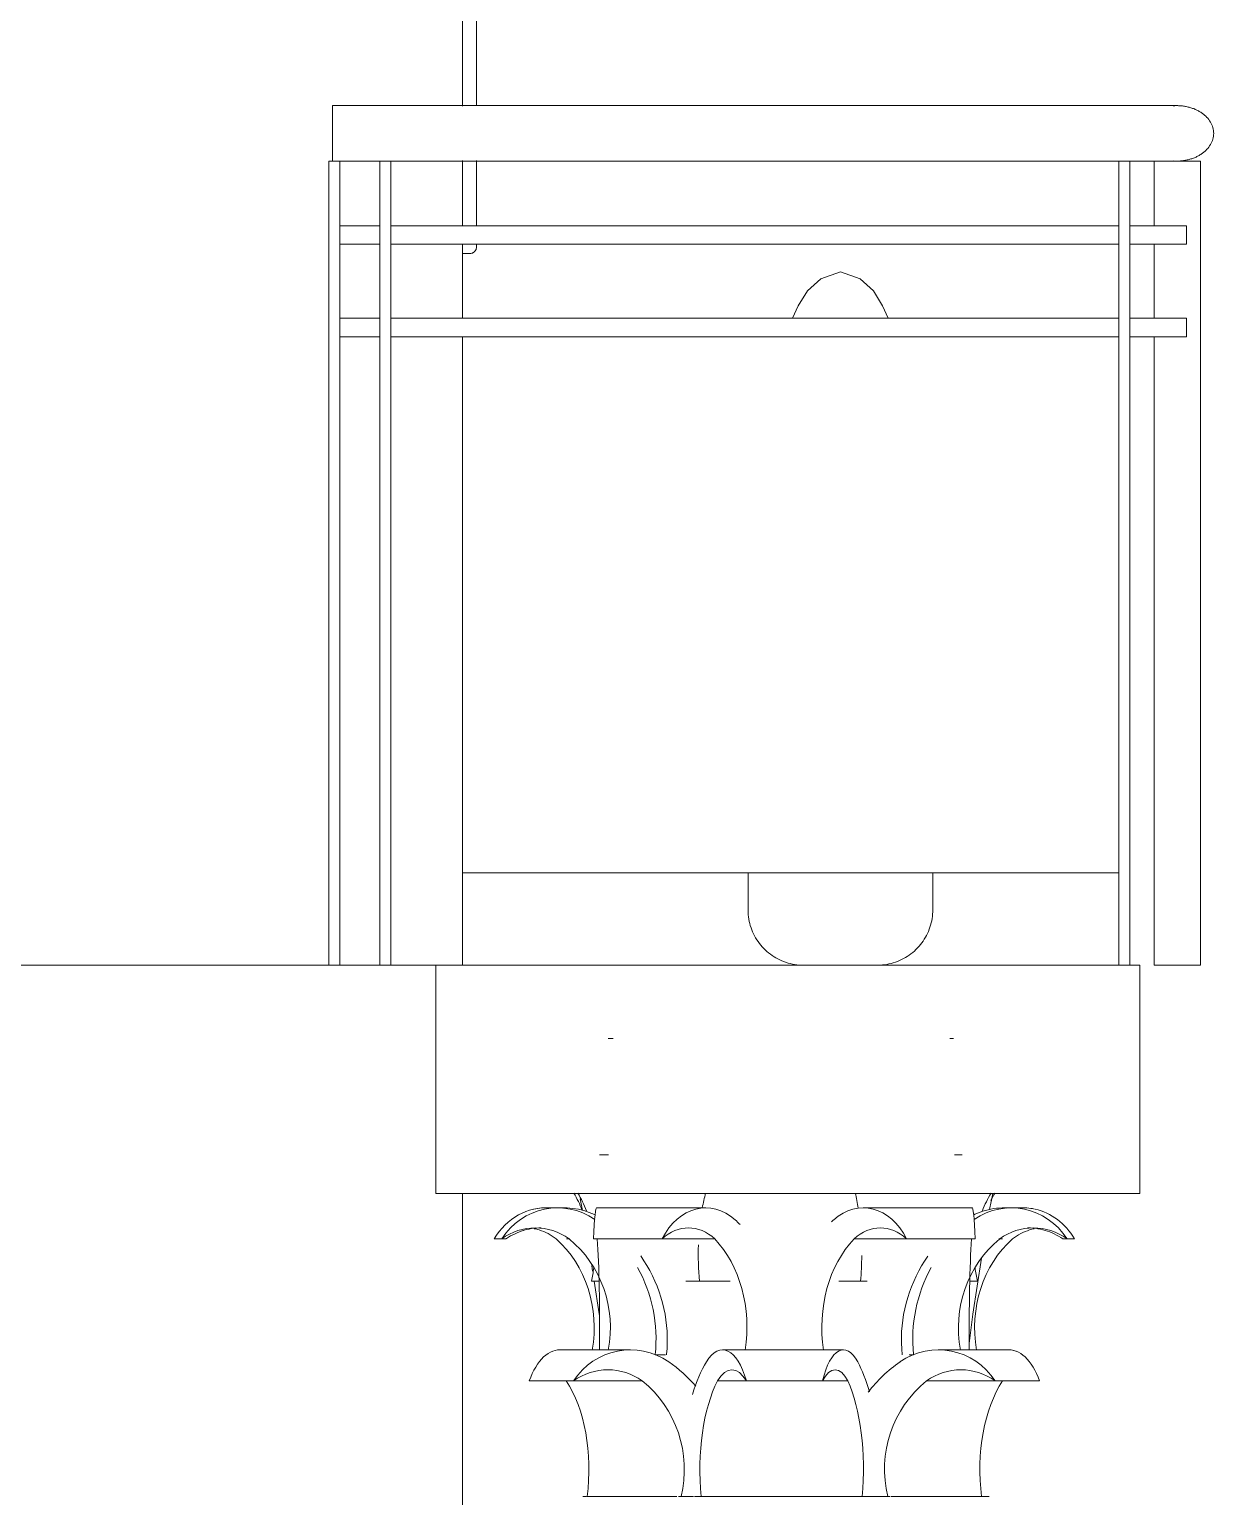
# Model space of a CAD drawing. Header units: inches. Extents: x -657 to 218, y -22 to 381.
# Drawn here: x 104 to 154.5, y 97.4 to 159.9 of the extents above; entities that cross this region are included whole.
import ezdxf

# ---------------------------------------------------------------- set-up
doc = ezdxf.new("R2010")
doc.units = ezdxf.units.IN
doc.header["$MEASUREMENT"] = 0
for name, color, linetype, lineweight in [('A-COLS', 52, 'Continuous', 9), ('A-FLOR', 192, 'Continuous', 9), ('A-FLOR-HRAL', 11, 'Continuous', 9), ('A-GENM', 13, 'Continuous', 9), ('A-GLAZ', 151, 'Continuous', 9), ('A-WALL', 113, 'Continuous', 9)]:
    doc.layers.add(name, color=color, linetype=linetype, lineweight=lineweight)

# ---------------------------------------------------------------- blocks, each defined once
blk = doc.blocks.new('Blocks_Concrete Vase with Orbifolia Prayer Plant_F01327EN - Orbifolia Prayer Plant-V38-Section 2')
at = {"layer": 'A-GENM', "flags": 128}
for points in [[(136.998, 120), (136.904, 120.002), (136.81, 120.008), (136.716, 120.017), (136.622, 120.03), (136.529, 120.047), (136.437, 120.068), (136.346, 120.092), (136.255, 120.12), (136.166, 120.151), (136.079, 120.186), (135.992, 120.225), (135.908, 120.267), (135.825, 120.312), (135.744, 120.361), (135.665, 120.413), (135.588, 120.467), (135.513, 120.525), (135.441, 120.586), (135.371, 120.65), (135.304, 120.716), (135.239, 120.786), (135.178, 120.857), (135.119, 120.931), (135.063, 121.007), (135.011, 121.086), (134.961, 121.166), (134.915, 121.249), (134.872, 121.333), (134.833, 121.419), (134.797, 121.506), (134.764, 121.595), (134.735, 121.685), (134.71, 121.776), (134.689, 121.868), (134.671, 121.961), (134.656, 122.054), (134.646, 122.148), (134.639, 122.242), (134.636, 122.337)], [(142.51, 122.362), (142.508, 122.268), (142.503, 122.173), (142.493, 122.079), (142.48, 121.986), (142.463, 121.893), (142.443, 121.801), (142.418, 121.709), (142.39, 121.619), (142.359, 121.53), (142.324, 121.442), (142.285, 121.356), (142.243, 121.271), (142.198, 121.188), (142.149, 121.107), (142.098, 121.028), (142.043, 120.952), (141.985, 120.877), (141.924, 120.805), (141.86, 120.735), (141.794, 120.668), (141.725, 120.603), (141.653, 120.542), (141.579, 120.483), (141.503, 120.427), (141.424, 120.374), (141.344, 120.325), (141.261, 120.279), (141.177, 120.236), (141.091, 120.197), (141.004, 120.161), (140.915, 120.128), (140.825, 120.099), (140.734, 120.074), (140.642, 120.052), (140.55, 120.034), (140.456, 120.02), (140.362, 120.01), (140.268, 120.003), (140.174, 120)]]:
    blk.add_lwpolyline(points, dxfattribs=at)
blk = doc.blocks.new('Railing - 50 x 12mm-V39-Section 2')
at = {"layer": 'A-FLOR-HRAL'}
for p, q in [((119.417, 154.252), (118.945, 154.252)), ((118.945, 154.252), (118.945, 120)), ((119.417, 120), (119.417, 154.252)), ((118.945, 120), (119.417, 120))]:
    blk.add_line(p, q, dxfattribs=at)
blk = doc.blocks.new('Railing - 800mm-V40-Section 2')
at = {"layer": 'A-FLOR-HRAL'}
blk.add_line((122.476, 123.937), (150.441, 123.937), dxfattribs=at)
blk = doc.blocks.new('Railing - 50 x 12mm-V41-Section 2')
at = {"layer": 'A-FLOR-HRAL'}
for p, q in [((151.945, 151.496), (151.945, 154.252)), ((151.945, 154.252), (153.913, 154.252)), ((153.913, 154.252), (153.913, 120)), ((151.945, 147.559), (151.945, 150.709)), ((151.945, 120), (151.945, 146.772)), ((153.913, 120), (151.945, 120))]:
    blk.add_line(p, q, dxfattribs=at)
blk = doc.blocks.new('Railing - Railing-581366-Section 2')
at = {"layer": 'A-FLOR-HRAL'}
for p, q in [((117.244, 151.496), (118.945, 151.496)), ((119.417, 151.496), (150.441, 151.496)), ((150.913, 151.496), (153.323, 151.496)), ((153.323, 151.496), (153.323, 150.709)), ((117.244, 150.709), (118.945, 150.709)), ((119.417, 150.709), (150.441, 150.709)), ((150.913, 150.709), (153.323, 150.709)), ((117.244, 147.559), (118.945, 147.559)), ((119.417, 147.559), (150.441, 147.559)), ((150.913, 147.559), (153.323, 147.559)), ((153.323, 147.559), (153.323, 146.772)), ((117.244, 146.772), (118.945, 146.772)), ((119.417, 146.772), (150.441, 146.772)), ((150.913, 146.772), (153.323, 146.772))]:
    blk.add_line(p, q, dxfattribs=at)
for name, p in [('Railing - 50 x 12mm-V39-Section 2', (-2.173, 0)), ('Railing - 50 x 12mm-V39-Section 2', (0, 0)), ('Railing - 50 x 12mm-V39-Section 2', (31.496, 0)), ('Railing - 50 x 12mm-V41-Section 2', (0, 0)), ('Railing - 800mm-V40-Section 2', (0, 0))]:
    blk.add_blockref(name, p)
blk = doc.blocks.new('Top Rail Type - Top Rail_Internal_-581371-Section 2')
at = {"layer": 'A-FLOR-HRAL'}
for p, q in [((152.905, 156.614), (116.929, 156.614)), ((152.905, 156.614), (123.058, 156.614)), ((116.929, 154.252), (152.905, 154.252)), ((123.067, 154.252), (150.441, 154.252)), ((150.913, 154.252), (151.945, 154.252))]:
    blk.add_line(p, q, dxfattribs=at)
at = {"layer": 'A-FLOR-HRAL', "flags": 128}
for points in [[(116.929, 155.433), (116.929, 155.679), (116.929, 155.913), (116.929, 156.127), (116.929, 156.311), (116.929, 156.456), (116.929, 156.556), (116.929, 156.608), (116.929, 156.614)], [(116.929, 154.252), (116.929, 154.258), (116.929, 154.31), (116.929, 154.41), (116.929, 154.555), (116.929, 154.739), (116.929, 154.953), (116.929, 155.188), (116.929, 155.433)]]:
    blk.add_lwpolyline(points, dxfattribs=at)
at = {"layer": 'A-FLOR-HRAL'}
for points, knots in [([(152.749, 156.608), (152.801, 156.612), (152.908, 156.616), (153.015, 156.612), (153.07, 156.608)], [0.4683991, 0.4683991, 0.4683991, 0.4683991, 0.5, 0.53333333, 0.53333333, 0.53333333, 0.53333333]), ([(152.749, 156.608), (152.801, 156.612), (152.908, 156.616), (153.07, 156.61), (153.233, 156.59), (153.393, 156.558), (153.547, 156.514), (153.694, 156.458), (153.833, 156.39), (153.961, 156.312), (154.078, 156.225), (154.216, 156.096), (154.354, 155.917), (154.457, 155.68), (154.48, 155.516), (154.48, 155.433)], [0.4683991, 0.4683991, 0.4683991, 0.4683991, 0.5, 0.5333333, 0.5666667, 0.6, 0.6333333, 0.6666667, 0.7, 0.7333333, 0.7666667, 0.8, 0.8666667, 0.9333333, 1, 1, 1, 1]), ([(154.48, 155.433), (154.48, 155.351), (154.457, 155.186), (154.354, 154.949), (154.216, 154.77), (154.078, 154.641), (153.961, 154.554), (153.833, 154.476), (153.694, 154.408), (153.547, 154.352), (153.393, 154.308), (153.233, 154.276), (153.07, 154.256), (152.909, 154.25), (152.802, 154.254), (152.751, 154.258)], [0, 0, 0, 0, 0.0666667, 0.1333333, 0.2, 0.2333333, 0.2666667, 0.3, 0.3333333, 0.3666667, 0.4, 0.4333333, 0.4666667, 0.5, 0.5311779, 0.5311779, 0.5311779, 0.5311779]), ([(153.07, 154.258), (153.015, 154.254), (152.909, 154.25), (152.802, 154.254), (152.751, 154.258)], [0.46666667, 0.46666667, 0.46666667, 0.46666667, 0.5, 0.5311779, 0.5311779, 0.5311779, 0.5311779])]:
    blk.add_open_spline(points, degree=3, knots=knots, dxfattribs=at)
blk = doc.blocks.new('Blocks_4 Panel Checkered Sliding Window_F03360EN - 1_2 x 1_1 m-V42-Section 2')
at = {"layer": 'A-GLAZ'}
for p, q in [((122.791, 195.984), (122.476, 195.984)), ((123.067, 156.602), (123.067, 195.708)), ((123.067, 151.496), (123.067, 154.278)), ((123.067, 150.591), (123.067, 150.709)), ((122.476, 150.315), (122.791, 150.315))]:
    blk.add_line(p, q, dxfattribs=at)
for points in [[(123.067, 195.708), (123.067, 195.732), (123.062, 195.768), (123.047, 195.814), (123.033, 195.841), (123.021, 195.862), (123.006, 195.881), (122.991, 195.899), (122.973, 195.916), (122.954, 195.931), (122.929, 195.948), (122.897, 195.964), (122.851, 195.979), (122.815, 195.984), (122.791, 195.984)], [(123.067, 150.591), (123.067, 150.567), (123.062, 150.531), (123.047, 150.485), (123.033, 150.458), (123.021, 150.438), (123.006, 150.418), (122.991, 150.4), (122.973, 150.383), (122.954, 150.368), (122.929, 150.351), (122.897, 150.335), (122.851, 150.32), (122.815, 150.315), (122.791, 150.315)]]:
    blk.add_open_spline(points, degree=3, knots=[-1, -1, -1, -1, -0.833333, -0.75, -0.666667, -0.625, -0.583333, -0.5, -0.458333, -0.416667, -0.333333, -0.25, -0.166667, 0, 0, 0, 0], dxfattribs=at)
blk = doc.blocks.new('Blocks_Concrete Vase with Orbifolia Prayer Plant_F01327EN - Orbifolia Prayer Plant-V43-Section 2')
at = {"layer": 'A-GENM'}
for p, q in [((134.636, 123.937), (134.636, 122.362)), ((142.51, 122.362), (142.51, 123.937))]:
    blk.add_line(p, q, dxfattribs=at)
at = {"layer": 'A-GENM', "flags": 128}
for points in [[(136.536, 147.559), (136.772, 148.082), (137.166, 148.727), (137.735, 149.238), (138.573, 149.528)], [(138.573, 149.528), (137.735, 149.238), (137.166, 148.727), (136.772, 148.082), (136.536, 147.559)], [(138.573, 149.528), (139.412, 149.238), (139.981, 148.727), (140.374, 148.082), (140.611, 147.559)], [(140.611, 147.559), (140.374, 148.082), (139.981, 148.727), (139.412, 149.238), (138.573, 149.528)], [(136.998, 120), (136.904, 120.002), (136.81, 120.008), (136.716, 120.017), (136.622, 120.03), (136.529, 120.047), (136.437, 120.068), (136.346, 120.092), (136.255, 120.12), (136.166, 120.151), (136.079, 120.186), (135.992, 120.225), (135.908, 120.267), (135.825, 120.312), (135.744, 120.361), (135.665, 120.413), (135.588, 120.467), (135.513, 120.525), (135.441, 120.586), (135.371, 120.65), (135.304, 120.716), (135.239, 120.786), (135.178, 120.857), (135.119, 120.931), (135.063, 121.007), (135.011, 121.086), (134.961, 121.166), (134.915, 121.249), (134.872, 121.333), (134.833, 121.419), (134.797, 121.506), (134.764, 121.595), (134.735, 121.685), (134.71, 121.776), (134.689, 121.868), (134.671, 121.961), (134.656, 122.054), (134.646, 122.148), (134.639, 122.242), (134.636, 122.337), (134.636, 122.362)], [(142.51, 122.362), (142.508, 122.268), (142.503, 122.173), (142.493, 122.079), (142.48, 121.986), (142.463, 121.893), (142.443, 121.801), (142.418, 121.709), (142.39, 121.619), (142.359, 121.53), (142.324, 121.442), (142.285, 121.356), (142.243, 121.271), (142.198, 121.188), (142.149, 121.107), (142.098, 121.028), (142.043, 120.952), (141.985, 120.877), (141.924, 120.805), (141.86, 120.735), (141.794, 120.668), (141.725, 120.603), (141.653, 120.542), (141.579, 120.483), (141.503, 120.427), (141.424, 120.374), (141.344, 120.325), (141.261, 120.279), (141.177, 120.236), (141.091, 120.197), (141.004, 120.161), (140.915, 120.128), (140.825, 120.099), (140.734, 120.074), (140.642, 120.052), (140.55, 120.034), (140.456, 120.02), (140.362, 120.01), (140.268, 120.003), (140.174, 120)]]:
    blk.add_lwpolyline(points, dxfattribs=at)

msp = doc.modelspace()

# ---------------------------------------------------------------- linework, layer by layer
at = {"layer": 'A-COLS'}
for p, q in [((143.241, 116.877), (143.392, 116.877)), ((127.589, 109.545), (127.489, 110.049)), ((145.068, 110.273), (144.933, 109.591)), ((145.008, 109.972), (144.986, 109.861)), ((124.161, 108.342), (123.819, 108.342)), ((124.321, 108.342), (124.14, 108.342)), ((125.099, 108.711), (125.035, 108.691)), ((125.099, 108.711), (125.035, 108.691)), ((125.099, 108.711), (125.035, 108.691)), ((127.047, 108.342), (126.894, 108.342)), ((128.054, 108.342), (130.977, 108.342)), ((131.004, 108.342), (133.219, 108.342)), ((141.37, 108.342), (139.155, 108.342)), ((144.32, 108.342), (141.397, 108.342)), ((145.327, 108.342), (145.48, 108.342)), ((148.053, 108.342), (148.234, 108.342)), ((148.213, 108.342), (148.555, 108.342)), ((128.013, 106.971), (127.975, 107.213)), ((127.961, 106.539), (128.288, 106.539)), ((131.984, 106.539), (132.573, 106.539)), ((132.573, 106.539), (133.873, 106.539)), ((138.504, 106.539), (139.433, 106.539)), ((139.433, 106.539), (139.717, 106.539)), ((144.086, 106.539), (144.413, 106.539)), ((130.877, 103.41), (130.684, 103.41)), ((130.811, 103.41), (131.114, 103.41)), ((141.563, 103.41), (141.507, 103.41)), ((141.556, 103.41), (141.689, 103.41)), ((127.204, 102.294), (125.312, 102.294)), ((130.129, 102.294), (127.23, 102.294)), ((133.339, 102.294), (134.551, 102.294)), ((134.566, 102.294), (137.808, 102.294)), ((137.822, 102.294), (138.891, 102.294)), ((142.245, 102.294), (145.144, 102.294)), ((145.17, 102.294), (147.061, 102.294)), ((127.595, 97.362), (127.755, 97.362)), ((127.926, 97.362), (127.781, 97.362)), ((127.889, 97.362), (131.606, 97.362)), ((131.783, 97.362), (131.667, 97.362)), ((131.783, 97.362), (132.182, 97.362)), ((132.165, 97.362), (132.319, 97.362)), ((132.354, 97.362), (132.645, 97.362)), ((132.645, 97.362), (133.433, 97.362)), ((133.429, 97.362), (139.134, 97.362)), ((139.124, 97.362), (139.504, 97.362)), ((139.504, 97.362), (139.613, 97.362)), ((139.626, 97.362), (140.308, 97.362)), ((140.292, 97.362), (140.591, 97.362)), ((140.591, 97.362), (140.675, 97.362)), ((140.729, 97.362), (144.917, 97.362))]:
    msp.add_line(p, q, dxfattribs=at)
at = {"layer": 'A-COLS', "flags": 128}
for points in [[(128.67, 116.877), (128.725, 116.877), (128.894, 116.877)], [(128.688, 111.921), (128.464, 111.921), (128.308, 111.921)], [(143.766, 111.921), (143.62, 111.921), (143.441, 111.921)], [(126.009, 109.665), (126.131, 109.665), (126.244, 109.665), (126.347, 109.665), (126.44, 109.665), (126.523, 109.665), (126.595, 109.665), (126.657, 109.665), (126.709, 109.665), (126.75, 109.665), (126.781, 109.665), (126.801, 109.665), (126.81, 109.665), (126.811, 109.665)], [(126.811, 109.665), (126.805, 109.665), (126.789, 109.665), (126.762, 109.665), (126.725, 109.665), (126.677, 109.665), (126.619, 109.665), (126.55, 109.665), (126.471, 109.665), (126.381, 109.665), (126.282, 109.665), (126.172, 109.665), (126.053, 109.665), (126.009, 109.665)], [(126.009, 109.665), (126.131, 109.665), (126.244, 109.665), (126.347, 109.665), (126.44, 109.665), (126.523, 109.665), (126.595, 109.665), (126.657, 109.665), (126.709, 109.665), (126.75, 109.665), (126.781, 109.665), (126.801, 109.665), (126.81, 109.665), (126.811, 109.665)], [(126.811, 109.665), (126.805, 109.665), (126.789, 109.665), (126.762, 109.665), (126.725, 109.665), (126.677, 109.665), (126.619, 109.665), (126.55, 109.665), (126.471, 109.665), (126.381, 109.665), (126.282, 109.665), (126.172, 109.665), (126.053, 109.665), (126.009, 109.665)], [(126.811, 109.665), (126.805, 109.665), (126.789, 109.665), (126.762, 109.665), (126.725, 109.665), (126.677, 109.665), (126.619, 109.665), (126.55, 109.665), (126.519, 109.665)], [(126.519, 109.665), (126.592, 109.665), (126.655, 109.665), (126.707, 109.665), (126.749, 109.665), (126.78, 109.665), (126.8, 109.665), (126.81, 109.665), (126.811, 109.665)], [(126.811, 109.665), (126.805, 109.665), (126.789, 109.665), (126.762, 109.665), (126.725, 109.665), (126.677, 109.665), (126.619, 109.665), (126.55, 109.665), (126.519, 109.665)], [(126.519, 109.665), (126.592, 109.665), (126.655, 109.665), (126.707, 109.665), (126.749, 109.665), (126.78, 109.665), (126.8, 109.665), (126.81, 109.665), (126.811, 109.665)], [(126.811, 109.665), (126.931, 109.662), (127.05, 109.655), (127.17, 109.643), (127.289, 109.626), (127.407, 109.605), (127.524, 109.579)], [(126.811, 109.665), (126.931, 109.662), (127.05, 109.655), (127.17, 109.643), (127.289, 109.626), (127.407, 109.605), (127.524, 109.579)], [(126.811, 109.665), (126.931, 109.662), (127.05, 109.655), (127.17, 109.643), (127.289, 109.626), (127.407, 109.605), (127.524, 109.579), (127.64, 109.548), (127.754, 109.512), (127.867, 109.472), (127.979, 109.428), (128.088, 109.379)], [(126.811, 109.665), (126.931, 109.662), (127.05, 109.655), (127.17, 109.643), (127.289, 109.626), (127.407, 109.605), (127.524, 109.579), (127.64, 109.548), (127.697, 109.53)], [(128.186, 109.665), (128.454, 109.665), (128.72, 109.665), (128.985, 109.665), (129.248, 109.665), (129.509, 109.665), (129.767, 109.665), (130.022, 109.665), (130.273, 109.665), (130.521, 109.665), (130.764, 109.665), (131.002, 109.665), (131.236, 109.665), (131.464, 109.665), (131.686, 109.665), (131.902, 109.665), (132.112, 109.665), (132.314, 109.665), (132.51, 109.665), (132.698, 109.665), (132.835, 109.665)], [(139.539, 109.665), (139.721, 109.665), (139.911, 109.665), (140.108, 109.665), (140.313, 109.665), (140.524, 109.665), (140.742, 109.665), (140.965, 109.665), (141.195, 109.665), (141.429, 109.665), (141.669, 109.665), (141.914, 109.665), (142.162, 109.665), (142.415, 109.665), (142.67, 109.665), (142.929, 109.665), (143.19, 109.665), (143.454, 109.665), (143.719, 109.665), (143.986, 109.665), (144.187, 109.665)], [(144.242, 109.357), (144.304, 109.388), (144.414, 109.436), (144.526, 109.48), (144.639, 109.519), (144.754, 109.553), (144.87, 109.583), (144.987, 109.609), (145.106, 109.63), (145.225, 109.645), (145.344, 109.657), (145.464, 109.663), (145.563, 109.665)], [(144.754, 109.553), (144.87, 109.583), (144.987, 109.609), (145.106, 109.63), (145.225, 109.645), (145.344, 109.657), (145.464, 109.663), (145.563, 109.665)], [(144.987, 109.609), (145.106, 109.63), (145.225, 109.645), (145.344, 109.657), (145.464, 109.663), (145.563, 109.665)], [(144.987, 109.609), (145.106, 109.63), (145.225, 109.645), (145.344, 109.657), (145.464, 109.663), (145.563, 109.665)], [(146.365, 109.665), (146.243, 109.665), (146.13, 109.665), (146.027, 109.665), (145.934, 109.665), (145.851, 109.665), (145.779, 109.665), (145.716, 109.665), (145.665, 109.665), (145.623, 109.665), (145.593, 109.665), (145.573, 109.665), (145.564, 109.665), (145.563, 109.665)], [(145.563, 109.665), (145.569, 109.665), (145.585, 109.665), (145.611, 109.665), (145.649, 109.665), (145.697, 109.665), (145.755, 109.665), (145.824, 109.665), (145.854, 109.665)], [(145.854, 109.665), (145.781, 109.665), (145.719, 109.665), (145.667, 109.665), (145.625, 109.665), (145.594, 109.665), (145.574, 109.665), (145.564, 109.665), (145.563, 109.665)], [(145.563, 109.665), (145.569, 109.665), (145.585, 109.665), (145.611, 109.665), (145.649, 109.665), (145.697, 109.665), (145.755, 109.665), (145.824, 109.665), (145.903, 109.665), (145.993, 109.665), (146.092, 109.665), (146.201, 109.665), (146.32, 109.665), (146.365, 109.665)], [(146.365, 109.665), (146.243, 109.665), (146.13, 109.665), (146.027, 109.665), (145.934, 109.665), (145.851, 109.665), (145.779, 109.665), (145.716, 109.665), (145.665, 109.665), (145.623, 109.665), (145.593, 109.665), (145.573, 109.665), (145.564, 109.665), (145.563, 109.665)], [(145.563, 109.665), (145.569, 109.665), (145.585, 109.665), (145.611, 109.665), (145.649, 109.665), (145.697, 109.665), (145.755, 109.665), (145.824, 109.665), (145.854, 109.665)], [(145.854, 109.665), (145.781, 109.665), (145.719, 109.665), (145.667, 109.665), (145.625, 109.665), (145.594, 109.665), (145.574, 109.665), (145.564, 109.665), (145.563, 109.665)], [(145.563, 109.665), (145.569, 109.665), (145.585, 109.665), (145.611, 109.665), (145.649, 109.665), (145.697, 109.665), (145.755, 109.665), (145.824, 109.665), (145.903, 109.665), (145.993, 109.665), (146.092, 109.665), (146.201, 109.665), (146.32, 109.665), (146.365, 109.665)], [(125.824, 108.813), (125.719, 108.811), (125.615, 108.805), (125.51, 108.794), (125.406, 108.78), (125.303, 108.761), (125.201, 108.738), (125.099, 108.711), (124.999, 108.68), (124.9, 108.645), (124.803, 108.606), (124.707, 108.563), (124.613, 108.517), (124.521, 108.466), (124.43, 108.413), (124.343, 108.355), (124.323, 108.342)], [(148.05, 108.342), (147.963, 108.4), (147.874, 108.455), (147.782, 108.506), (147.688, 108.553), (147.593, 108.597), (147.496, 108.637), (147.397, 108.673), (147.297, 108.705), (147.196, 108.732), (147.094, 108.756), (146.991, 108.776), (146.887, 108.792), (146.783, 108.803), (146.678, 108.81), (146.573, 108.813), (146.549, 108.813)], [(130.063, 107.615), (130.201, 107.412), (130.331, 107.203), (130.453, 106.989), (130.566, 106.771), (130.67, 106.548), (130.765, 106.322), (130.852, 106.091), (130.928, 105.858), (130.996, 105.621), (131.054, 105.382), (131.102, 105.141), (131.141, 104.898), (131.169, 104.654), (131.189, 104.409), (131.198, 104.163), (131.197, 103.917), (131.187, 103.672), (131.167, 103.427), (131.165, 103.41)], [(141.209, 103.41), (141.188, 103.655), (141.177, 103.901), (141.176, 104.147), (141.184, 104.393), (141.203, 104.638), (141.231, 104.882), (141.269, 105.125), (141.317, 105.366), (141.374, 105.605), (141.441, 105.842), (141.517, 106.076), (141.602, 106.306), (141.697, 106.533), (141.801, 106.756), (141.913, 106.975), (142.034, 107.189), (142.164, 107.398), (142.301, 107.602)], [(144.585, 107.522), (144.211, 105.135), (144.067, 103.885)], [(128.308, 105.064), (128.298, 105.154), (128.081, 106.539)], [(126.619, 103.617), (126.844, 103.617), (127.063, 103.617), (127.276, 103.617), (127.482, 103.617), (127.681, 103.617), (127.873, 103.617), (127.98, 103.617)], [(127.98, 103.617), (127.827, 103.617), (127.633, 103.617), (127.432, 103.617), (127.224, 103.617), (127.01, 103.617), (126.789, 103.617), (126.619, 103.617)], [(126.619, 103.617), (126.844, 103.617), (127.063, 103.617), (127.276, 103.617), (127.482, 103.617), (127.681, 103.617), (127.873, 103.617), (128.058, 103.617), (128.234, 103.617), (128.402, 103.617), (128.562, 103.617), (128.712, 103.617), (128.854, 103.617), (128.987, 103.617), (129.11, 103.617), (129.224, 103.617), (129.328, 103.617), (129.422, 103.617), (129.505, 103.617), (129.579, 103.617), (129.627, 103.617)], [(127.98, 103.617), (127.827, 103.617), (127.633, 103.617), (127.432, 103.617), (127.224, 103.617), (127.01, 103.617), (126.789, 103.617), (126.619, 103.617)], [(133.549, 103.617), (133.796, 103.617), (134.047, 103.617), (134.301, 103.617), (134.559, 103.617), (134.819, 103.617), (135.082, 103.617), (135.346, 103.617), (135.612, 103.617), (135.879, 103.617), (136.147, 103.617), (136.415, 103.617), (136.683, 103.617), (136.95, 103.617), (137.216, 103.617), (137.481, 103.617), (137.744, 103.617), (138.004, 103.617), (138.262, 103.617), (138.516, 103.617), (138.706, 103.617)], [(142.746, 103.617), (142.812, 103.617), (142.888, 103.617), (142.974, 103.617), (143.071, 103.617), (143.177, 103.617), (143.293, 103.617), (143.419, 103.617), (143.554, 103.617), (143.698, 103.617), (143.851, 103.617), (144.012, 103.617), (144.183, 103.617), (144.361, 103.617), (144.547, 103.617), (144.741, 103.617), (144.942, 103.617), (145.149, 103.617), (145.364, 103.617), (145.585, 103.617), (145.755, 103.617)], [(145.755, 103.617), (145.53, 103.617), (145.311, 103.617), (145.098, 103.617), (144.892, 103.617), (144.692, 103.617), (144.5, 103.617), (144.394, 103.617)], [(144.394, 103.617), (144.547, 103.617), (144.741, 103.617), (144.942, 103.617), (145.149, 103.617), (145.364, 103.617), (145.585, 103.617), (145.755, 103.617)], [(145.755, 103.617), (145.53, 103.617), (145.311, 103.617), (145.098, 103.617), (144.892, 103.617), (144.692, 103.617), (144.5, 103.617), (144.394, 103.617)]]:
    msp.add_lwpolyline(points, dxfattribs=at)
at = {"layer": 'A-COLS'}
for centre, major_axis, ratio, start_param, end_param in [((126.519, 106.665), (0, 3), 0.956539, 5.698889, 7.260856), ((123.539, 107.696), (0, 4.792), 0.912698, 5.112991, 5.284433), ((123.624, 107.696), (0, 4.792), 0.932609, 5.107354, 5.284433), ((132.835, 106.665), (0, 3), 0.746868, 5.69006, 7.260856), ((134.474, 107.696), (0, 4.792), 0.408635, 0.998753, 1.148088), ((139.539, 106.665), (0, 3), 0.746868, 5.305515, 6.876311), ((137.754, 107.696), (0, 4.792), 0.360888, 5.131754, 5.284433), ((145.854, 106.665), (0, 3), 0.956539, 5.305515, 6.867481), ((148.749, 107.696), (0, 4.792), 0.932609, 0.998753, 1.175772), ((148.834, 107.696), (0, 4.792), 0.912698, 0.998753, 1.07602), ((126.009, 106.665), (0, 3), 0.880313, 6.213658, 7.260856), ((126.009, 106.665), (0, 3), 0.880313, 6.213658, 6.475458), ((126.009, 106.665), (0, 3), 0.880313, 6.213658, 6.475458), ((126.009, 106.665), (0, 3), 0.880313, 6.213658, 6.475458), ((126.519, 106.665), (0, 3), 0.956539, 6.213658, 6.302204), ((126.519, 106.665), (0, 3), 0.956539, 6.213658, 6.302204), ((126.519, 106.665), (0, 3), 0.956539, 6.213658, 6.302204), ((128.186, 106.665), (0, 3), 0.053137, 6.213658, 7.260856), ((144.187, 106.665), (0, 3), 0.053137, 5.305515, 6.352712), ((145.854, 106.665), (0, 3), 0.956539, 6.264167, 6.352712), ((145.854, 106.665), (0, 3), 0.956539, 6.264167, 6.352712), ((145.854, 106.665), (0, 3), 0.956539, 6.264167, 6.352712), ((146.365, 106.665), (0, 3), 0.880313, 6.099765, 6.352712), ((146.365, 106.665), (0, 3), 0.880313, 6.099765, 6.352712), ((146.365, 106.665), (0, 3), 0.880313, 6.099765, 6.352712), ((146.365, 106.665), (0, 3), 0.880313, 6.099765, 6.352712), ((146.365, 106.665), (0, 3), 0.880313, 5.305515, 6.090913), ((125.576, 106.189), (0, 2.624), 0.956539, 5.674223, 6.892148), ((125.14, 106.189), (0, 2.624), 0.880313, 6.021921, 6.116035), ((132.098, 106.189), (0, 2.624), 0.746868, 5.674223, 6.892148), ((131.521, 104.055), (0, 6.148), 0.746868, 5.634127, 5.69006), ((140.853, 104.055), (0, 6.148), 0.746868, 0.593126, 0.616743), ((140.276, 106.189), (0, 2.624), 0.746868, 5.674223, 6.892148), ((146.798, 106.189), (0, 2.624), 0.956539, 5.674223, 6.892148), ((147.233, 106.189), (0, 2.624), 0.880313, 0.172114, 0.261265), ((125.14, 106.189), (0, 2.624), 0.880313, 5.674223, 6.021921), ((123.863, 104.567), (0, 4.792), 0.880313, 4.510876, 5.619438), ((124.188, 104.567), (0, 4.792), 0.956539, 4.510876, 5.619438), ((128.057, 104.567), (0, 4.792), 0.053137, 4.510876, 5.619438), ((131.014, 104.567), (0, 4.792), 0.746868, 4.510821, 5.619438), ((141.359, 104.567), (0, 4.792), 0.746868, 0.663748, 1.772399), ((148.186, 104.567), (0, 4.792), 0.956539, 0.663748, 1.772309), ((144.317, 104.567), (0, 4.792), 0.053137, 0.663748, 1.772309), ((148.511, 104.567), (0, 4.792), 0.880313, 0.663748, 1.772309), ((147.233, 106.189), (0, 2.624), 0.880313, 0.261265, 0.608962), ((134.474, 107.696), (0, 4.792), 0.408635, 1.490012, 1.81462), ((137.754, 107.696), (0, 4.792), 0.360888, 4.468565, 4.69874), ((123.624, 107.696), (0, 4.792), 0.932609, 4.468565, 4.59102), ((124.836, 104.055), (0, 6.148), 0.956539, 4.607383, 5.23494), ((147.537, 104.055), (0, 6.148), 0.956539, 1.048246, 1.675802), ((148.749, 107.696), (0, 4.792), 0.932609, 1.692165, 1.81462), ((129.627, 100.617), (0, 3), 0.974189, 5.69006, 7.260856), ((133.549, 100.617), (0, 3), 0.408635, 5.305515, 6.876311), ((138.706, 100.617), (0, 3), 0.360888, 5.69006, 7.260856), ((142.746, 100.617), (0, 3), 0.974189, 5.305515, 6.876311), ((126.619, 100.617), (0, 3), 0.525177, 6.213658, 7.260856), ((126.619, 100.617), (0, 3), 0.525177, 6.213658, 6.475458), ((126.619, 100.617), (0, 3), 0.525177, 6.213658, 6.475458), ((126.619, 100.617), (0, 3), 0.525177, 6.213658, 6.475458), ((145.755, 100.617), (0, 3), 0.525177, 5.305515, 6.352712), ((145.755, 100.617), (0, 3), 0.525177, 6.090913, 6.352712), ((145.755, 100.617), (0, 3), 0.525177, 6.090913, 6.352712), ((145.755, 100.617), (0, 3), 0.525177, 6.090913, 6.352712), ((128.667, 100.141), (0, 2.624), 0.974189, 5.674223, 6.892148), ((127.913, 98.007), (0, 6.148), 0.974189, 5.434742, 5.69006), ((134.268, 98.007), (0, 6.148), 0.408635, 0.593126, 0.922249), ((133.952, 100.141), (0, 2.624), 0.408635, 5.674223, 6.892148), ((138.35, 100.141), (0, 2.624), 0.360888, 5.674223, 6.892148), ((138.071, 98.007), (0, 6.148), 0.360888, 5.383662, 5.69006), ((144.461, 98.007), (0, 6.148), 0.974189, 0.593126, 0.904154), ((143.707, 100.141), (0, 2.624), 0.974189, 5.674223, 6.892148), ((125.339, 98.519), (0, 4.792), 0.525177, 4.468565, 5.619438), ((127.253, 98.519), (0, 4.792), 0.974189, 4.468565, 5.619438), ((134.545, 98.519), (0, 4.792), 0.408635, 0.663748, 1.81462), ((137.826, 98.519), (0, 4.792), 0.360888, 4.468565, 5.619438), ((145.121, 98.519), (0, 4.792), 0.974189, 0.663748, 1.81462), ((147.035, 98.519), (0, 4.792), 0.525177, 0.663748, 1.81462)]:
    msp.add_ellipse(centre, major_axis=major_axis, ratio=ratio, start_param=start_param, end_param=end_param, dxfattribs=at)
at = {"layer": 'A-FLOR'}
for p, q in [((121.33, 120), (150.441, 120)), ((121.33, 120), (121.33, 110.273)), ((150.913, 120), (151.33, 120)), ((151.33, 120), (151.33, 110.273)), ((151.33, 110.273), (121.33, 110.273))]:
    msp.add_line(p, q, dxfattribs=at)
at = {"layer": 'A-WALL'}
for p, q in [((122.476, 240), (122.476, 156.592)), ((122.476, 154.278), (122.476, 151.496)), ((122.476, 150.709), (122.476, 147.559)), ((122.476, 146.772), (122.476, 120)), ((116.772, 120), (94.5, 120)), ((117.244, 120), (118.945, 120)), ((119.417, 120), (121.33, 120)), ((122.476, 110.273), (122.476, 0))]:
    msp.add_line(p, q, dxfattribs=at)

# ---------------------------------------------------------------- block references
at = {"layer": 'A-FLOR-HRAL'}
for name in ['Top Rail Type - Top Rail_Internal_-581371-Section 2', 'Railing - Railing-581366-Section 2']:
    msp.add_blockref(name, (0, 0), dxfattribs=at)
at = {"layer": 'A-GENM'}
for name in ['Blocks_Concrete Vase with Orbifolia Prayer Plant_F01327EN - Orbifolia Prayer Plant-V43-Section 2', 'Blocks_Concrete Vase with Orbifolia Prayer Plant_F01327EN - Orbifolia Prayer Plant-V38-Section 2']:
    msp.add_blockref(name, (0, 0), dxfattribs=at)
at = {"layer": 'A-GLAZ'}
msp.add_blockref('Blocks_4 Panel Checkered Sliding Window_F03360EN - 1_2 x 1_1 m-V42-Section 2', (0, 0), dxfattribs=at)

doc.saveas('drawing.dxf')
